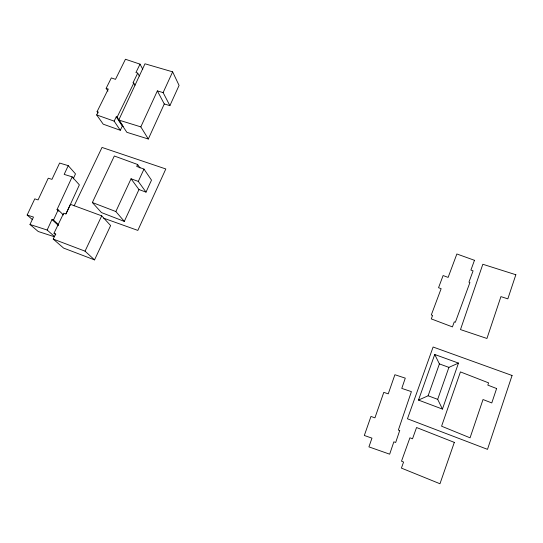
<?xml version="1.0" encoding="UTF-8"?>
<svg xmlns="http://www.w3.org/2000/svg" width="543" height="543" viewBox="0 0 543 543"><rect width="100%" height="100%" fill="white"/><g stroke="black" fill="none" stroke-linecap="round" stroke-linejoin="round"><path stroke-width="0.81" d="M442.436 409.083L458.475 363.091L434.739 354.491L418.497 400.082L442.436 409.083L437.685 399.349L428.128 395.772L418.497 400.082M437.685 399.349L448.912 367.373L458.475 363.091M428.128 395.772L439.402 363.912L434.739 354.491M164.278 103.964L169.891 105.641L179.081 85.414L172.633 71.846L145.001 63.796L118.747 120.044L126.852 132.309L148.314 139.008L164.278 103.964L157.355 90.898L140.82 126.879L148.314 139.008M169.891 105.641L163.124 92.609L172.633 71.846M138.967 189.548L146.019 192.12L151.497 180.133L143.983 169.097L136.714 166.429L137.623 164.502L114.322 155.997L92.351 202.519L101.466 212.584L124.313 221.395L138.967 189.548L131.046 178.783L115.849 211.539L124.313 221.395M66.063 213.84L79.373 184.871L72.171 176.848L64.176 174.391L68.235 165.649L59.608 163.049L51.958 179.346L48.246 178.219L38.064 199.912L34.772 198.853L27.15 215.035L32.241 219.474M54.422 236.429L47.146 230.028L51.985 219.548L53.499 220.037L58.25 224.429M53.499 220.037L58.176 209.876L57.049 209.53L72.171 176.848M73.19 178.885L75.491 173.889L68.235 165.649M146.019 192.12L138.302 181.416L143.983 169.097M53.995 233.239L55.698 233.897L53.221 239.076L63.606 248.09L94.543 259.893L110.616 225.562L101.724 215.843L70.481 204.344L65.832 214.003L63.674 213.223L53.995 233.239L55.82 234.854M54.232 236.7L38.227 231.508L29.987 224.483L33.483 217.064L27.15 215.035M94.543 259.893L85.047 251.165L101.724 215.843M74.14 205.858L102.023 147.438L165.819 168.968L137.841 230.408L103.638 218.184M107.928 91.115L106.143 88.333L111.335 77.907L115.489 79.339L125.447 59.248L140.026 64.155L135.94 72.531L137.732 73.149L139.327 76.027M120.302 130.279L122.358 126.064L116.243 116.826L114.132 121.13L120.302 130.279L103.218 124.177L96.688 114.933L98.154 111.967L97.109 111.593L108.295 89.079L106.143 88.333M137.732 73.149L132.994 82.828L133.795 83.113L135.01 85.231M122.786 125.718L117.125 117.145L133.795 83.113M157.355 90.898L163.124 92.609M118.747 120.044L140.82 126.879M29.987 224.483L47.146 230.028M96.688 114.933L114.132 121.13M116.243 116.826L117.125 117.145M122.358 126.064L123.22 126.376M131.046 178.783L138.302 181.416M439.402 363.912L448.912 367.373M53.221 239.076L85.047 251.165M92.351 202.519L115.849 211.539M51.985 219.548L58.542 225.596M57.049 209.53L58.807 211.234M58.176 209.876L63.429 214.967M97.109 111.593L98.039 112.924M137.623 164.502L140.026 167.991M140.026 64.155L142.775 69.28M515.85 274.738L507.834 298.847L500.924 296.621L486.942 338.472L460.484 329.581L482.829 264.265L515.85 274.738M512.069 375.485L487.499 449.353L407.454 418.789L433.11 347.018L512.069 375.485M496.607 388.544L491.782 402.933L483.012 399.533L470.062 437.821L441.581 426.201L460.437 371.907L488.591 382.863L487.811 385.109L496.607 388.544M399.723 430.518L395.684 442.477L393.851 441.832L389.67 454.179L368.921 446.875L371.969 438.147L364.319 435.479L370.964 416.454L374.935 417.845L383.786 392.365L388.252 393.851L394.89 374.731L405.282 378.145L401.772 388.401L411.411 391.632L398.358 430.063L399.723 430.518M454.315 442.389L439.973 483.752L401.42 468.107L403.571 462.045L401.501 461.197L409.917 437.801L412.517 438.805L416.549 427.524L454.315 442.389M474.473 260.301L470.91 270.068L473.082 270.862L468.948 282.156L469.912 282.516L455.339 322.277L454.274 321.87L452.421 326.9L431.285 318.904L432.574 315.442L431.305 314.96L441.14 288.672L438.54 287.709L443.108 275.552L448.131 277.392L456.867 253.981L474.473 260.301"/></g></svg>
